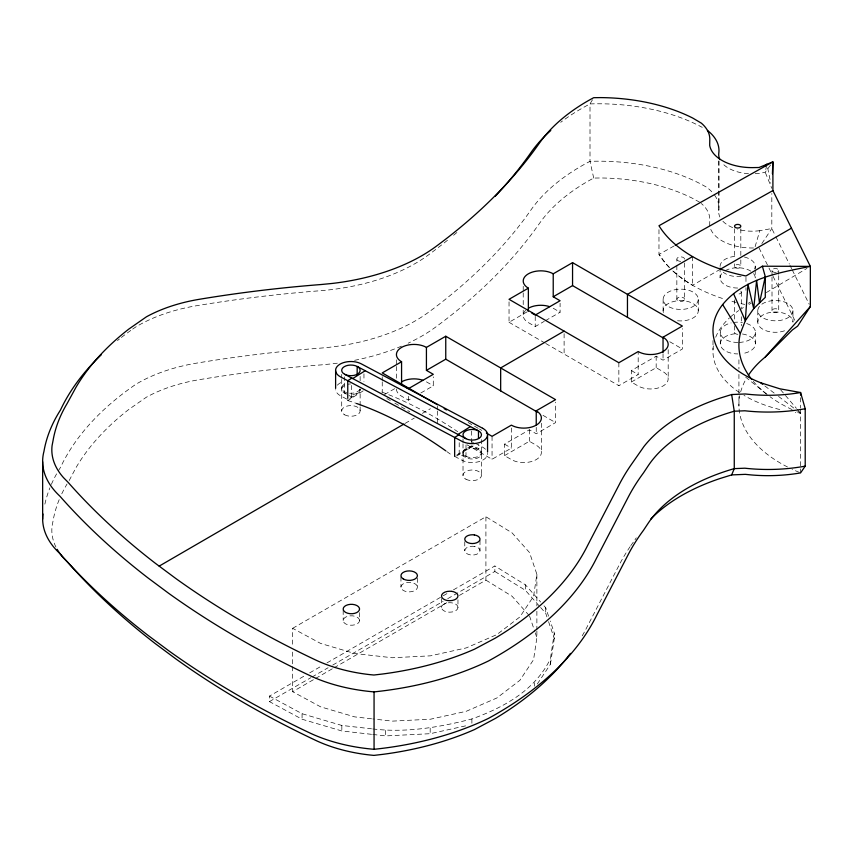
<?xml version="1.0" encoding="UTF-8"?>
<svg xmlns="http://www.w3.org/2000/svg" width="853" height="853" viewBox="0 0 853 853"><rect width="100%" height="100%" fill="white"/><g stroke="black" fill="none" stroke-linecap="round" stroke-linejoin="round"><path stroke-width="0.64" stroke-dasharray="4.26 3.2" d="M292.632 628.32L485.911 516.737L512.077 532.88L529.521 552.563L536.878 574.272L533.573 596.3L519.861 616.954L496.819 634.621L466.218 647.917L430.456 655.84L392.295 657.748L354.699 653.505L320.589 643.429L292.632 628.32L292.632 646.809M536.878 631.049L536.878 637.649L533.573 659.678L519.861 680.331L496.819 697.999L466.218 711.306L430.456 719.218L392.295 721.126L372.846 718.93M537.347 683.967L550.43 664.263L550.43 658.761L554.29 633.065L550.206 621.005M550.43 664.263L554.29 638.566L554.29 633.065M766.655 165.322L765.216 172.231L771.816 188.364M755.108 246.709L759.799 230.673L771.816 228.551L775.324 235.641M69.189 480.559L75.981 467.668A366.054 211.341 0 0 1 128.75 409.493L146.481 397.146A128.163 73.998 0 0 1 199.378 379.66A850.302 490.923 0 0 1 321.197 364.892L332.169 363.826A175.579 101.368 0 0 0 338.31 363.047M592.472 99.769L590.009 103.927A228.711 132.044 0 0 0 560.72 122.31M761.857 243.585L771.816 228.551L771.816 193.546M372.782 728.952C406.06 732.972 439.679 727.278 471.89 718.951C503.505 707.606 535.257 690.269 550.43 658.761M634.973 539.81L636.274 537.848M630.815 545.632L633.587 541.751M770.6 164.97L765.216 172.231A33.363 19.267 0 0 1 754.169 173.745M349.815 398.33L362.29 390.503M347.757 399.63L347.757 400.547L364.37 390.109M456.728 455.086L471.282 445.948L478.48 449.776L478.48 444.733M456.728 456.003L473.34 445.575M748.23 303.327L750.491 301.983M766.303 292.579L806.959 268.396M405.132 423.376L414.323 418.045M422.374 413.374L430.413 408.704M509.038 301.877L509.038 322.285L528.37 311.121M384.511 394.555L394.747 388.648M525.576 310.353A17.582 10.151 0 0 0 528.37 322.605L535.226 326.571L544.267 321.346M545.398 320.696L560.09 312.219L560.09 303.284M396.421 389.021A17.582 10.151 0 0 0 401.571 396.197L408.438 400.153L412.959 397.551M420.86 392.977L433.292 385.801L433.292 376.877M672.804 270.934A144.658 83.519 0 0 0 685.354 280.786L692.583 285.265L719.026 269.996M631.316 382.048L656.17 367.696L663.037 371.652A17.582 10.151 0 0 1 663.037 386.004A17.582 10.151 0 0 1 638.183 386.004L631.316 382.048L631.316 370.565L656.17 356.213L663.037 360.179L682.368 349.016L682.368 328.608M504.518 455.63L529.382 441.278L536.238 445.245A17.582 10.151 0 0 1 536.238 459.596A17.582 10.151 0 0 1 511.384 459.596L504.518 455.63L504.518 444.146L529.382 429.795L536.238 433.761L555.57 422.598L555.57 402.189M545.749 343.482L618.851 385.684L638.183 374.531L638.183 351.564M466.964 444.786L492.053 459.277L511.384 448.113L511.384 425.146M371.492 734.316L341.84 730.968L302.069 719.228L269.452 701.603L269.452 696.091L305.107 675.512M309.703 672.857L322.349 665.553M326.955 662.898L448.849 592.515M453.455 589.86L494.847 565.965L525.373 584.795L540.631 602.015M269.452 701.603L310.855 677.698M312.006 677.037L328.106 667.739M332.702 665.084L443.102 601.344M447.697 598.689L494.847 571.467L494.847 565.965M292.632 666.609L292.632 691.698L314.49 679.084M315.642 678.412L332.894 668.453M334.045 667.792L446.791 602.698M459.447 595.394L485.911 580.115L485.911 516.737M674.083 245.963L658.974 254.439A144.658 83.519 0 0 0 669.189 267.426M699.737 202.246L692.785 198.461A142.536 82.293 0 0 0 600.619 177.978L593.709 178.064L590.063 180.036A219.541 126.745 0 0 0 542.625 219.125L539.309 223.625A739.306 426.831 0 0 1 435.798 326.976A175.579 101.368 0 0 1 408.171 343.194M372.782 734.465L385.673 735.915L430.179 733.697L466.836 725.583M371.545 718.78L354.699 716.883L320.589 706.817L292.632 691.698M269.452 696.091L302.069 713.716L341.84 725.455L371.492 728.803M475.409 443.357L482.617 447.185A15.333 8.85 0 0 1 486.86 451.045M346.723 399.087L340.55 395.803A15.333 8.85 0 0 1 335.613 389.661M454.66 456.387L461.868 460.204A15.333 8.85 0 0 0 478.693 461.718A15.333 8.85 0 0 0 487.553 453.327M669.786 341.754L682.368 349.016M553.224 308.253L560.09 312.219M631.316 370.565L638.183 374.531M509.038 322.285L544.609 342.821M542.988 415.336L555.57 422.598M426.425 381.845L433.292 385.801M468.105 422.48L478.373 428.409M479.514 429.07L481.785 430.381M504.518 444.146L511.384 448.113M386.835 398.522L390.269 400.505M394.864 403.16L409.781 411.764M494.847 571.467L525.373 590.297L539.778 606.568M485.911 580.115L512.077 596.258L528.647 614.96M764.864 385.961L774.321 393.19M778.522 396.4L794.282 408.448M798.483 411.658L800.583 413.257A109.568 63.261 0 0 1 795.284 412.553M745.661 377.133L767.999 395.216A143.453 82.826 0 0 1 753.231 381.291M544.022 605.843L545.717 607.752L548.575 616.186M540.631 607.517L545.717 613.264L546.933 616.879M780.612 389.768L796.425 408.363M797.256 409.344L800.583 413.257A143.453 82.826 0 0 1 796.905 411.743M775.91 236.825L789.334 264.014M789.921 265.198L791.669 268.738M792.256 269.921L809.177 304.201M759.01 247.882L768.382 266.84M768.969 268.034L772.477 275.146M773.063 276.329L795.316 321.378M548.575 621.698L554.29 638.566M529.521 615.951L534.831 631.625M535.247 632.83L536.878 637.649M457.965 607.443L457.688 606.216A8.221 4.745 0 0 0 451.877 602.858L449.744 602.698A8.221 4.745 0 0 0 441.523 607.443L441.801 608.669A8.221 4.745 0 0 0 447.612 612.027L449.744 612.187A8.221 4.745 0 0 0 457.965 607.443L457.965 597.239M359.539 620.515L359.262 619.289A8.178 4.723 0 0 0 350.295 615.834A8.178 4.723 0 0 0 343.183 620.515L343.46 621.741A8.178 4.723 0 0 0 352.428 625.196A8.178 4.723 0 0 0 359.539 620.515L359.539 610.311M593.709 178.064L590.009 161.334L590.009 103.927A151.717 87.592 0 0 1 702.254 127.374M767.679 167.988L770.781 183.267M709.696 225.757L709.792 219.658A49.122 28.362 0 0 0 701.347 203.526M800.583 397.711L800.583 408.075M800.583 409.376L800.583 467.593M800.583 468.915L800.583 472.893M792.949 310.663A17.582 10.151 0 0 1 766.58 319.449A17.582 10.151 0 0 1 766.58 301.877A17.582 10.151 0 0 1 792.949 310.663L792.949 322.146A17.582 10.151 0 0 0 771.315 312.273A17.582 10.151 0 0 0 759.66 326.699A17.582 10.151 0 0 0 786.669 329.919M778.725 270.476L778.725 274.367M778.725 275.658L778.725 310.663A3.359 1.941 0 0 1 773.692 312.337A3.359 1.941 0 0 1 773.692 308.978A3.359 1.941 0 0 1 778.725 310.663M772.008 270.476L772.008 275.658M772.008 276.958L772.008 310.663M757.784 310.663L757.784 322.146M755.459 332.307L755.459 343.791A17.582 10.151 0 0 1 742.43 353.59M755.236 266.413L755.236 268.962M755.236 270.241L755.236 277.897M745.97 277.268L745.97 282.482M745.97 287.706L745.97 290.319M741.31 292.121L741.31 307.677M741.31 316.751L741.31 325.825M740.82 228.817L740.82 258.63M740.82 259.93L740.82 266.413M738.922 359.785L738.922 369.061M738.922 374.36L738.922 406.167M734.508 228.817L734.508 258.63M734.508 263.822L734.508 266.413M734.444 299.893L734.444 319.342M734.444 325.825L734.444 332.307M720.295 332.307L720.295 343.791A17.582 10.151 0 0 0 737.877 353.931M720.081 267.682L720.081 277.897M718.962 161.249L718.962 189.952M718.962 191.264L718.962 208.228M718.802 160.897L718.802 189.601M718.802 190.912L718.802 210.478A33.363 19.267 0 0 0 719.879 217.003M713.001 340.614L713.001 349.687M698.276 299.296A17.582 10.151 0 0 1 671.919 308.082A17.582 10.151 0 0 1 671.919 290.51A17.582 10.151 0 0 1 698.276 299.296L698.276 310.78M692.583 256.561L692.583 285.265M684.564 263.001L684.564 299.296A3.86 2.228 0 0 1 678.775 301.226A3.86 2.228 0 0 1 678.775 297.366A3.86 2.228 0 0 1 684.564 299.296M684.564 259.109A3.86 2.228 0 0 0 680.705 256.881A3.86 2.228 0 0 0 676.845 259.109L676.845 264.291M676.845 265.592L676.845 299.296M668.187 349.687L668.187 378.828M663.122 299.296L663.122 310.78M663.037 353.792L663.037 360.179M658.974 229.649L658.974 254.439L659.646 254.791A141.609 81.76 0 0 0 671.567 269.569M656.17 356.213L656.17 367.696M618.851 362.728L618.851 385.684M564.11 333.672L564.11 354.08M545.717 607.752L545.717 613.264M541.388 423.269L541.388 452.421M536.878 574.272L536.878 605.961M536.878 611.238L536.878 629.727M536.238 427.385L536.238 433.761M535.226 316.367L535.226 326.571M534.447 682.837L534.447 686.143M529.382 429.795L529.382 441.278M525.373 584.795L525.373 590.297M523.22 286.288L523.22 291.587M523.22 292.91L523.22 304.83M523.22 310.129L523.22 315.429M492.053 436.309L492.053 459.277M481.455 439.594L481.455 475.1M479.994 540.439L479.994 550.643M471.89 718.951L471.89 724.464M471.688 431.032L471.688 444.903M471.282 445.948L471.282 446.865M465.994 444.999L465.994 457.613A9.223 5.321 0 0 0 481.241 454.862A9.223 5.321 0 0 0 469.481 448.614A9.223 5.321 0 0 0 465.994 457.613L458.786 453.796L458.786 454.713M464.778 541.708L464.778 550.643M463.019 438.783L463.019 442.568M463.019 443.827L463.019 475.547M459.202 442.654L459.202 454.009M441.523 598.507L441.523 607.443M437.312 405.975L437.312 409.803M437.312 411.082L437.312 423.845M430.179 728.185L430.179 733.697M417.416 578.195L417.416 587.131A8.231 4.755 0 0 1 405.068 591.246A8.231 4.755 0 0 1 405.068 583.015A8.231 4.755 0 0 1 417.416 587.131M408.438 396.325L408.438 400.153M400.953 576.927L400.953 587.131M396.421 359.87L396.421 365.169M396.421 366.491L396.421 378.423M385.673 730.413L385.673 735.915M382.24 376.738L382.24 380.566M382.24 381.835L382.24 392.049M363.954 373.838L363.954 381.408M360.137 376.45L360.137 382.762M360.137 405.591L360.137 389.011A9.223 5.321 0 0 1 351.308 394.608M360.137 406.87L360.137 410.698M351.884 397.956L351.884 397.04L344.676 393.212L344.676 381.856M351.468 385.46L351.468 396.816M344.676 376.813L344.676 380.598M343.183 610.311L343.183 620.515M341.712 374.382L341.712 378.156M341.712 379.425L341.712 411.146M341.84 725.455L341.84 730.968M302.069 713.716L302.069 719.228M292.632 652.087L292.632 665.287M742.43 333.981A17.582 10.151 0 0 1 755.459 343.791M720.295 343.791A17.582 10.151 0 0 1 737.877 333.64M746.663 323.511A17.582 10.151 0 0 1 754.99 334.611A17.582 10.151 0 0 1 739.018 342.426M737.877 342.458A17.582 10.151 0 0 1 720.636 334.28A17.582 10.151 0 0 1 731.149 322.924M733.324 322.498A17.582 10.151 0 0 1 742.43 322.498M776.241 272.352A3.359 1.941 0 0 1 772.018 270.305A3.359 1.941 0 0 1 776.784 268.716A3.359 1.941 0 0 1 777.744 271.851M753.594 273.6A17.582 10.151 0 0 1 754.638 280.52M737.664 288.037A17.582 10.151 0 0 1 722.438 272.821M725.231 270.721A17.582 10.151 0 0 1 752.89 272.821M663.389 312.539A17.582 10.151 0 0 1 680.193 300.629A17.582 10.151 0 0 1 698.159 311.953A17.582 10.151 0 0 1 676.152 320.579M737.877 334.28A3.433 1.983 0 0 1 734.561 332.819A3.433 1.983 0 0 1 736.16 330.591M55.946 547.04A104.791 60.499 0 0 1 52.108 525.843L53.067 520.895A279.571 161.409 0 0 1 60.254 497.15M61.779 493.823A279.571 161.409 0 0 1 67.067 483.971M401.454 346.179A175.579 101.368 0 0 1 353.995 360.435M753.54 247.978A42.565 24.577 0 0 1 710.197 227.836M630.132 546.634A402.787 232.538 0 0 0 619.8 563.844L587.514 626.038A384.767 222.143 0 0 1 581.927 636.317M44.878 504.123A288.474 166.548 0 0 1 49.922 487.82M51.372 484.365A288.474 166.548 0 0 1 57.748 471.88M58.409 470.76A288.474 166.548 0 0 1 60.488 467.423A375.235 216.641 0 0 1 135.915 384.266A137.248 79.244 0 0 1 196.766 363.101A859.088 495.988 0 0 1 319.8 348.173A166.484 96.122 0 0 0 428.643 312.187A730.221 421.595 0 0 0 530.865 210.083A228.711 132.044 0 0 1 590.009 161.334A151.717 87.592 0 0 1 706.647 187.255A58.292 33.651 0 0 1 712.884 192.97M117.447 340.571A375.235 216.641 0 0 1 119.409 339.004M121.382 337.457A375.235 216.641 0 0 1 131.65 329.834M132.705 329.087A375.235 216.641 0 0 1 135.915 326.859A137.248 79.244 0 0 1 196.766 305.694A859.088 495.988 0 0 1 319.8 290.766A166.484 96.122 0 0 0 428.643 254.78A730.221 421.595 0 0 0 449.073 238.979M714.505 195.028A58.292 33.651 0 0 1 718.802 210.478M759.799 230.673A33.363 19.267 0 0 1 737.557 229.276M732.663 227.602A33.363 19.267 0 0 1 722.47 220.82M748.476 173.671A33.363 19.267 0 0 1 722.47 163.413M744.392 257.03A17.582 10.151 0 0 1 754.638 269.036M741.097 276.361A17.582 10.151 0 0 1 723.259 272.224M720.081 266.413A17.582 10.151 0 0 1 737.664 256.263M740.841 291.129A3.433 1.983 0 0 1 740.596 293.325A3.433 1.983 0 0 1 736.992 294.029M456.877 232.506A730.221 421.595 0 0 1 452.026 236.558M680.705 261.338A3.86 2.228 0 0 1 676.845 259.109M673.412 271.318A141.609 81.76 0 0 0 685.993 281.159L692.529 285.297A141.609 81.76 0 0 0 725.381 299.414M359.923 389.117A9.223 5.321 0 0 1 348.909 393.158M346.649 392.679A9.223 5.321 0 0 1 345.987 383.455M744.722 304.414A141.609 81.76 0 0 1 741.001 303.604M736.096 302.431A141.609 81.76 0 0 1 731.277 301.162M799.346 472.391A143.453 82.826 0 0 1 792.117 469.235M787.5 466.975A143.453 82.826 0 0 1 739.786 395.707M740.66 391.943A143.453 82.826 0 0 1 746.482 378.284M779.781 409.525A109.568 63.261 0 0 1 743.997 395.387M739.476 392.54A109.568 63.261 0 0 1 713.566 344.665M715.72 337.212A109.568 63.261 0 0 1 729.496 317.87M730.477 316.985A109.568 63.261 0 0 1 738.687 310.567M739.775 309.831A109.568 63.261 0 0 1 744.338 306.973M749.009 304.382A109.568 63.261 0 0 1 751.184 303.273M792.117 409.6A143.453 82.826 0 0 1 769.971 396.688M337.34 385.193A15.333 8.85 0 0 1 342.714 381.824M381.76 392.049A378.497 227.484 57.9 0 1 457.709 431.693M471.496 441.385A378.497 227.484 57.9 0 1 473.447 442.824M346.649 394.011A9.223 5.321 0 0 1 345.987 384.799M348.163 384.213A9.223 5.321 0 0 1 350.54 383.967M347.757 400.547A378.497 227.484 57.9 0 1 356.575 403.48M446.823 451.568A378.497 227.484 57.9 0 1 452.698 455.843M474.353 546.4L472.391 546.251A7.602 4.393 0 0 0 464.842 550.068A7.602 4.393 0 0 0 470.419 554.887L472.391 555.036A7.602 4.393 0 0 0 479.93 551.219A7.602 4.393 0 0 0 474.353 546.4M735.435 267.703A3.156 1.823 0 0 0 740.713 266.882A3.156 1.823 0 0 0 736.843 264.654A3.156 1.823 0 0 0 735.435 267.703M344.676 414.835A9.223 5.321 0 0 0 359.923 412.084A9.223 5.321 0 0 0 348.163 405.836A9.223 5.321 0 0 0 344.676 414.835M465.994 479.247A9.223 5.321 0 0 0 481.241 476.486A9.223 5.321 0 0 0 469.481 470.238A9.223 5.321 0 0 0 465.994 479.247M465.994 456.28A9.223 5.321 0 0 0 481.241 453.519A9.223 5.321 0 0 0 469.481 447.281A9.223 5.321 0 0 0 465.994 456.28"/><path stroke-width="1.28" d="M772.413 173.788L772.903 161.867L759.01 167.508L754.745 167.572A42.565 24.577 0 0 1 709.696 145.383L709.792 139.295A49.122 28.362 0 0 0 701.347 123.152L692.785 118.087A142.536 82.293 0 0 0 600.619 97.605L593.709 97.69L590.063 99.662A219.541 126.745 0 0 0 542.625 138.762L539.309 143.251A739.306 426.831 0 0 1 435.798 246.602A175.579 101.368 0 0 1 332.169 283.452L321.197 284.518A850.302 490.923 0 0 0 199.378 299.286A128.163 73.998 0 0 0 146.481 316.772L128.75 329.13A366.054 211.341 0 0 0 75.981 387.294L67.078 403.608A279.571 161.409 0 0 0 53.067 440.521L52.108 445.469A104.791 60.499 0 0 0 63.57 477.712L67.899 482.094A962.461 555.676 0 0 0 155.449 563.364L175.771 578.473A961.32 555.015 0 0 0 315.407 659.881A122.395 70.66 0 0 0 369.935 674.638L373.913 675.022L382.485 674.019A236.654 136.629 0 0 0 474.599 649.133L495.412 638.055A384.767 222.143 0 0 0 587.514 545.675L619.8 483.47A402.787 232.538 0 0 1 630.815 465.269L643.919 446.535A185.826 107.286 0 0 1 720.039 398.138L731.661 394.534L745.341 393.979L751.258 394.566A113.566 65.564 0 0 0 797.918 392.977L800.583 392.529L805.211 408.736L805.211 466.143L800.583 472.893L797.918 473.351A113.566 65.564 0 0 1 751.258 474.94L745.341 474.353L731.661 474.908L720.039 478.512A185.826 107.286 0 0 0 650.583 519.285M748.412 375.213A143.453 82.826 0 0 1 765.29 356.981L792.448 329.866L797.651 326.123L810.35 306.568L810.35 266.381L772.903 190.571L772.903 161.867L658.974 225.736A144.658 83.519 0 0 0 692.529 256.582A141.609 81.76 0 0 0 745.97 275.967L762.379 266.211L765.29 276.607L759.501 302.964L756.622 280.413L753.7 308.583L745.319 320.728L740.351 333.48A143.453 82.826 0 0 0 751.621 379.308M731.661 474.908L734.262 468.628L734.262 411.221L731.661 394.534M765.29 356.981L810.35 306.568M762.763 384.362L760.663 382.752A109.568 63.261 0 0 1 722.651 304.553C744.072 278.355 779.141 272.661 810.35 266.381L762.379 266.211M764.992 165.834L766.9 164.171M351.884 378.114L347.757 380.705L347.757 398.372M352.715 378.551L365.201 370.714M457.965 434.433L470.451 426.585M458.786 434.87L454.66 437.461L454.66 456.387M159.17 566.125L403.981 424.048M564.11 331.113L500.668 367.942L500.668 390.898M692.583 256.561L627.456 294.349L627.456 317.316M528.37 288.165L509.038 299.318L618.851 362.728L638.183 351.564A17.582 10.151 0 0 0 663.037 351.564A17.582 10.151 0 0 0 663.037 337.212L682.368 326.049L572.555 262.649L553.224 273.813A17.582 10.151 0 0 0 528.37 273.813A17.582 10.151 0 0 0 528.37 288.165L528.37 311.121M486.349 433.015L492.053 436.309L511.384 425.146A17.582 10.151 0 0 0 536.238 425.146A17.582 10.151 0 0 0 536.238 410.794L555.57 399.641L445.756 336.242L426.425 347.395A17.582 10.151 0 0 0 401.571 347.395A17.582 10.151 0 0 0 401.571 361.747L382.24 372.91L437.312 404.706M553.224 273.813L553.224 296.769L572.555 285.616L662.92 337.788M426.425 347.395L426.425 370.362L445.756 359.198L537.273 412.031M720.177 269.324L791.477 228.167M675.245 245.312L772.903 190.571M760.663 382.752L779.781 388.787L800.583 392.529L800.583 395.12M344.676 374.286A9.223 5.321 0 0 0 359.923 371.535A9.223 5.321 0 0 0 348.163 365.287A9.223 5.321 0 0 0 344.676 374.286L465.994 438.698A9.223 5.321 0 0 0 481.241 435.936A9.223 5.321 0 0 0 469.481 429.688A9.223 5.321 0 0 0 465.994 438.698M553.224 296.769L560.09 300.736L535.226 315.088L531.803 313.104M426.425 370.362L433.292 374.318L408.438 388.669L406.145 387.358M444.157 408.651L446.439 409.973M403.864 386.036L401.571 384.714L401.571 361.747M722.651 304.553L740.351 333.48M733.537 293.656L745.319 320.728L747.942 284.209L753.7 308.583L765.29 297.345L765.29 276.607M663.037 337.212L663.037 352.524M572.555 262.649L572.555 285.616M536.238 410.794L536.238 424.826M487.553 434.401L487.553 452.058M478.48 438.421L478.48 430.85L357.172 366.449L357.172 375.277M445.756 336.242L445.756 359.198M805.211 408.736A122.736 70.863 0 0 1 744.882 410.783L734.262 411.221A176.646 101.987 0 0 0 648.035 466.037L643.493 472.882A394.182 227.58 0 0 0 628.554 496.521L596.322 558.619A393.937 227.442 0 0 1 488.481 660.968A245.824 141.918 0 0 1 374.062 691.89L374.062 749.297A131.543 75.949 0 0 1 309.618 732.866A970.565 560.346 0 0 1 168.617 650.679L148.113 635.432A970.565 560.346 0 0 1 59.859 553.533A113.961 65.798 0 0 1 42.949 513.975M335.613 370.735L335.613 388.403M42.65 461.74L42.65 519.146M57.162 549.311A104.791 60.499 0 0 0 63.57 558.075L67.899 562.468A962.461 555.676 0 0 0 155.449 643.738L175.771 658.847A961.32 555.015 0 0 0 315.407 740.244A122.395 70.66 0 0 0 369.935 755.001L373.913 755.395L382.485 754.393A236.654 136.629 0 0 0 474.599 729.507L495.412 718.429A384.767 222.143 0 0 0 570.476 653.377M101.336 354.72A375.235 216.641 0 0 0 60.488 410.016A288.474 166.548 0 0 0 43.951 451.418A113.961 65.798 0 0 0 59.859 496.126A970.565 560.346 0 0 0 148.113 578.014L168.617 593.272A970.565 560.346 0 0 0 309.618 675.459A131.543 75.949 0 0 0 374.062 691.89M374.062 749.297A245.824 141.918 0 0 0 488.481 718.375A393.937 227.442 0 0 0 596.322 616.026L628.554 553.928A394.182 227.58 0 0 1 643.493 530.289L648.035 523.443A176.646 101.987 0 0 1 734.262 468.628L744.882 468.201A122.736 70.863 0 0 0 805.211 466.143M707.446 130.445A58.292 33.651 0 0 1 718.802 153.071A33.363 19.267 0 0 0 719.879 159.596M550.782 130.498A228.711 132.044 0 0 0 530.865 152.676A730.221 421.595 0 0 1 495.252 196.243M401.571 381.845A17.582 10.151 0 0 1 422.789 380.225M528.37 308.253A17.582 10.151 0 0 1 549.588 306.643M356.575 403.48A378.497 227.484 57.9 0 1 445.831 450.864M474.353 534.916L472.391 534.767A7.602 4.393 0 0 0 464.842 538.584A7.602 4.393 0 0 0 470.419 543.404L472.391 543.553A7.602 4.393 0 0 0 479.93 539.736A7.602 4.393 0 0 0 474.353 534.916M451.877 591.374L449.744 591.214A8.221 4.745 0 0 0 441.523 595.959L441.801 597.185A8.221 4.745 0 0 0 447.612 600.544L449.744 600.704A8.221 4.745 0 0 0 457.965 595.959L457.688 594.733A8.221 4.745 0 0 0 451.877 591.374M482.617 428.259L361.299 363.858A15.333 8.85 0 0 0 339.643 364.38A15.333 8.85 0 0 0 340.55 376.887L461.868 441.289A15.333 8.85 0 0 0 483.523 440.766A15.333 8.85 0 0 0 482.617 428.259M359.539 609.031L359.262 607.816A8.178 4.723 0 0 0 350.295 604.35A8.178 4.723 0 0 0 343.183 609.031L343.46 610.258A8.178 4.723 0 0 0 352.428 613.712A8.178 4.723 0 0 0 359.539 609.031M735.435 227.516A3.156 1.823 0 0 0 740.713 226.695A3.156 1.823 0 0 0 736.843 224.467A3.156 1.823 0 0 0 735.435 227.516M403.362 579.006A8.231 4.755 0 0 0 417.138 576.884A8.231 4.755 0 0 0 407.052 571.062A8.231 4.755 0 0 0 403.362 579.006"/></g></svg>
